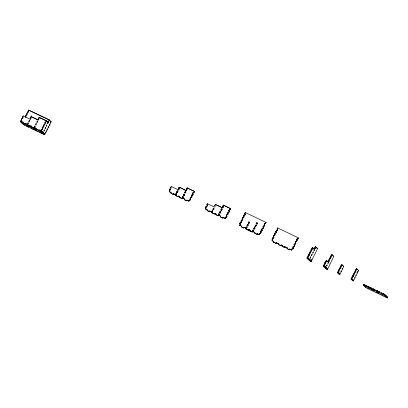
<?xml version="1.0" encoding="UTF-8"?>
<svg xmlns="http://www.w3.org/2000/svg" width="408" height="408" viewBox="0 0 408 408"><rect width="100%" height="100%" fill="white"/><g stroke="black" fill="none" stroke-linecap="round" stroke-linejoin="round"><path stroke-width="0.61" d="M25.107 117.106L28.631 110.068L49.358 119.942L51.189 121.671L44.656 134.716L23.929 124.838L20.4 121.508L23.2 115.918L30.513 119.401L31.136 118.162C29.335 118.274 33.609 111.919 30.034 119.238M28.631 110.068L28.009 111.308L28.621 111.598L27.999 112.843C27.387 111.884 26.178 114.301 27.377 114.082L26.755 115.326C26.143 114.368 24.934 116.785 26.132 116.571L25.714 117.397M49.358 119.942L47.624 123.792L48.246 122.553L46.415 120.824L39.102 117.341L37.985 119.947L31.278 116.749M44.656 134.716L41.126 131.386L46.415 120.824M48.113 122.431L47.507 122.14L48.129 120.896L48.868 121.309L49.49 120.069L28.764 110.191M170.08 189.052L169.458 190.291L169.952 188.929L170.692 189.343L169.952 188.929M171.12 186.981L170.702 187.808L171.197 186.441L178.643 190.052L179.265 188.812L178.526 188.394L179.148 187.155L186.594 190.766L179.148 187.155M171.278 192.698L169.315 191.704L169.937 190.459M170.559 189.22L171.181 187.976L170.575 187.685M169.447 191.826L169.861 191M173.405 194.483L173.584 193.739L173.405 194.483L170.967 193.321L171.146 192.576L169.315 191.704M176.037 193.367L175.542 194.733L176.037 193.367L176.776 193.78L175.843 195.641L178.281 196.804L178.459 196.059L178.281 196.804M176.659 192.122L177.281 190.883L177.888 191.174L177.398 192.535L176.659 192.122L177.398 192.535M176.786 192.244L177.281 190.883M179.265 188.812L178.653 188.522L179.275 187.277M175.843 195.641L176.776 193.78M177.266 192.413L177.888 191.174M178.51 189.929L179.132 188.685M181.937 198.548L182.743 196.559L181.937 198.548L179.5 197.385L179.678 196.641L178.459 196.059M183.365 195.32L183.988 194.075L184.595 194.366L183.972 195.611L183.493 195.442L183.988 194.075M184.61 192.836L185.232 191.592L185.839 191.882C185.385 194.101 184.115 192.923 185.232 191.592M187.099 187.864L186.604 189.23L187.099 187.864L194.545 191.474L193.922 192.719L193.178 192.301L192.556 193.545L193.3 193.958L192.678 195.203C191.372 193.601 190.781 198.242 192.066 194.912M186.818 200.874L186.997 200.129L186.818 200.874L184.375 199.711L184.686 199.089L182.728 198.094L183.35 196.85M186.461 190.638L187.083 189.399M182.861 198.217L183.483 196.977L182.743 196.559M184.105 195.733L184.518 194.907M184.375 199.711L184.559 198.966L182.728 198.094M189.445 199.757L188.955 201.124L189.445 199.757L190.189 200.17L190.811 198.931L190.067 198.512L190.689 197.273C191.995 198.875 192.586 194.228 191.301 197.564M190.811 198.931L190.199 198.64L190.689 197.273M192.688 193.667L193.178 192.301M190.679 198.803L190.189 200.17M192.678 195.203L193.168 193.836L192.556 193.545M194.412 191.352L193.922 192.719M206.137 206.173L205.647 207.539L206.137 206.173C206.999 207.371 208.213 204.954 206.759 204.928L207.381 203.689L214.7 207.172L215.322 205.933L214.71 205.642L215.332 204.398L222.651 207.886L223.4 206.764L222.778 208.009L215.332 204.398M207.504 205.346L206.892 205.056L207.381 203.689M205.637 209.069L206.127 207.708L205.637 209.069L207.463 209.941L207.152 210.564L209.59 211.726L209.773 210.982L209.59 211.726M206.749 206.463L207.371 205.219M207.152 210.564L207.335 209.819L205.505 208.947M212.221 210.61L211.732 211.976L212.221 210.61L212.833 210.9L211.9 212.767L214.47 214.052L214.649 213.308L214.47 214.052M212.843 209.37L213.466 208.126L214.078 208.417C214.45 210.446 212.063 209.131 213.455 209.661M212.976 209.493L213.466 208.126M215.465 204.52L214.71 205.642M212.032 212.889L212.731 211.492M218.127 215.791L218.928 213.807L218.127 215.791L215.689 214.634L215.868 213.889L214.649 213.308M215.689 214.634L215.868 213.889M219.55 212.563L220.172 211.324L220.784 211.614L220.289 212.976L219.55 212.563L220.289 212.976M220.794 210.079L221.416 208.835L222.029 209.126L221.534 210.492L220.794 210.079L221.416 208.835M223.283 205.112L222.794 206.474L223.283 205.112L230.729 208.718L230.107 209.962L229.367 209.549L228.745 210.788L229.485 211.206L228.863 212.446C227.562 210.844 226.965 215.49 228.256 212.155M219.683 212.685L220.172 211.324M219.045 215.465L219.54 214.098L219.045 215.465L220.876 216.337L220.565 216.954L223.003 218.117L223.186 217.372L223.003 218.117M220.162 212.854L220.784 211.614M222.029 209.126L221.534 210.492M220.565 216.954L220.743 216.209L218.917 215.337M225.634 217L225.145 218.367L225.634 217L226.374 217.418L226.996 216.174L226.256 215.761L226.879 214.516C228.179 216.123 228.776 211.477 227.491 214.807M226.996 216.174L226.389 215.883L226.879 214.516M228.878 210.916L229.367 209.549M226.868 216.051L226.374 217.418M228.863 212.446L229.357 211.079L228.745 210.788M230.602 208.595L230.107 209.962M240.281 222.442L239.787 223.808L240.281 222.442C241.138 223.64 242.352 221.223 240.904 221.197L241.526 219.958L242.265 220.371L242.888 219.127L242.148 218.714L242.77 217.474C244.071 219.076 244.667 214.429 243.377 217.765M244.01 214.985L243.52 216.352L244.01 214.985C244.871 216.184 246.085 213.766 244.632 213.746L245.254 212.502L266.113 222.503L265.491 223.747C264.634 222.549 263.42 224.966 264.869 224.986L264.246 226.231L263.507 225.818L262.885 227.057L263.624 227.475L263.002 228.715C261.701 227.113 261.105 231.759 262.395 228.424M241.643 221.615L241.031 221.325L241.526 219.958M242.888 219.127L242.276 218.836L242.77 217.474M245.376 214.159L244.764 213.869L245.254 212.502M239.776 225.338L240.266 223.977L239.776 225.338L241.602 226.21L241.291 226.833L243.734 227.996L243.913 227.251L243.734 227.996M240.888 222.732L241.511 221.488M242.755 219.004L242.265 220.371M244.621 215.276L245.244 214.037M241.291 226.833L241.475 226.088L239.644 225.216M246.361 226.879L245.871 228.245L246.361 226.879L247.105 227.292L246.401 228.689M247.727 226.052L246.983 225.639L247.605 224.395L248.217 224.686L247.727 226.052L248.35 224.808L247.605 224.395M248.227 223.151L248.849 221.911L249.461 222.202L248.839 223.441L248.36 223.278L248.849 221.911M247.115 225.762L247.738 224.517M248.61 230.321L248.788 229.576L248.61 230.321L246.039 229.036L247.105 227.292M248.972 223.569L249.594 222.324L248.982 222.034M252.266 232.06L253.067 230.076L252.266 232.06L249.829 230.903L250.007 230.158L248.788 229.576M249.829 230.903L250.007 230.158M254.311 227.593L253.822 228.954L254.311 227.593L255.056 228.006L254.434 229.245M255.556 225.104L254.934 226.348L255.556 225.104L256.168 225.394L255.678 226.761M256.8 222.62L256.178 223.864L256.8 222.62L257.54 223.033L256.918 224.278M253.19 231.734L253.679 230.367L253.19 231.734L255.015 232.606M254.924 227.883L254.301 229.123L253.689 228.832M256.168 225.394L255.546 226.639L254.934 226.348M257.142 234.386L257.326 233.641L257.142 234.386L254.704 233.223L254.888 232.478L253.057 231.606M259.774 233.269L259.284 234.636L259.774 233.269L260.513 233.687L261.135 232.443L260.396 232.03L261.018 230.785C262.319 232.392 262.915 227.746 261.63 231.076M261.135 232.443L260.528 232.152L261.018 230.785M263.017 227.185L263.507 225.818M264.262 224.696L264.884 223.457M261.008 232.32L260.513 233.687M263.002 228.715L263.497 227.348L262.885 227.057M264.129 224.573L264.741 224.864L264.246 226.231M265.491 223.747L266.113 222.503M272.626 237.859L272.136 239.221L272.626 237.859C273.488 239.052 274.696 236.635 273.248 236.614L273.87 235.37L274.482 235.661L275.104 234.421L274.492 234.131L275.114 232.886L275.726 233.177L276.349 231.933L275.854 233.299M276.359 230.403L275.869 231.769L276.359 230.403L276.971 230.693L277.593 229.449L276.981 229.158L277.603 227.919L298.462 237.92L297.84 239.159C296.978 237.966 295.769 240.383 297.218 240.404L296.596 241.643L295.856 241.23L295.234 242.474L295.973 242.888L295.351 244.132L294.739 243.841L293.99 244.958L294.612 243.719L295.351 244.132M273.987 237.028L273.38 236.737L273.87 235.37M274.61 235.783L275.232 234.544L274.625 234.253L275.114 232.886M277.098 230.816L277.72 229.571L277.114 229.286L277.603 227.919M272.121 240.756L272.615 239.389L272.121 240.756L273.952 241.628L273.64 242.25L276.078 243.408L276.262 242.663L276.078 243.408M273.238 238.15L273.86 236.905M273.64 242.25L273.819 241.505L271.993 240.633M280.954 245.733L281.137 244.989L280.954 245.733L278.516 244.571L278.7 243.826L276.262 242.663M278.516 244.571L278.7 243.826M284.616 247.477L284.794 246.733L284.616 247.477L282.178 246.315L282.356 245.57L281.137 244.989M282.178 246.315L282.356 245.57M289.491 249.803L289.67 249.059L289.491 249.803L287.054 248.64L287.232 247.896L284.794 246.733M287.054 248.64L287.232 247.896M292.123 248.686L291.633 250.053L292.123 248.686L292.862 249.099L293.485 247.86L292.745 247.442L293.367 246.203C294.668 247.804 295.265 243.158 293.974 246.493M293.485 247.86L292.878 247.569L293.367 246.203M295.361 242.597L295.856 241.23M296.606 240.113L297.228 238.869M293.352 247.733L292.862 249.099M295.219 244.01L295.841 242.765L295.234 242.474M296.478 239.991L297.085 240.281L296.596 241.643M297.84 239.159L298.462 237.92M308.55 259.585L308.861 258.968L309.473 259.259L309.162 259.876L308.356 259.401L308.754 258.58L308.494 258.33L308.183 258.952L307.918 258.708L308.229 258.086L307.969 257.836L307.658 258.458L306.918 258.045L307.851 256.183L308.591 256.596L309.213 255.352L308.474 254.939L309.096 253.694L309.835 254.113L310.457 252.868L310.947 251.501L310.34 251.211L309.228 253.822L309.835 254.113M310.34 251.211L311.08 251.624L311.702 250.385L310.962 249.971L311.585 248.727L312.324 249.14L312.946 247.901L312.339 247.61L311.585 248.727M307.051 258.167L307.362 257.545M308.474 254.939L307.851 256.183M310.473 251.333L311.095 250.094M307.658 258.458L308.591 256.596M309.08 255.23L309.703 253.985M311.702 250.385L312.324 249.14M308.703 259.447L307.831 258.907L308.703 259.447L309.014 258.825L309.162 259.876M314.517 249.38L313.905 249.089L314.527 247.845L315.267 248.258L315.889 247.019L315.282 246.728L314.66 247.967L315.267 248.258M309.009 260.018L309.126 259.213L309.733 259.503L309.621 260.309L309.932 259.687L309.32 259.396L309.009 260.018L309.621 260.309M315.139 248.135L314.022 250.747L314.645 249.502L312.946 247.901M310.141 260.804L309.269 260.268L309.58 259.646L310.192 259.937L309.881 260.554L310.141 260.804L310.452 260.182L310.712 260.426L310.401 261.049L310.666 261.298L310.978 260.676L311.238 260.921L311.054 261.666L316.965 249.864L317.46 248.498L315.889 247.019M326.12 267.311L325.513 267.021L325.202 267.643L326.007 268.117L326.12 267.311L325.859 267.067L325.548 267.689L325.4 266.633L325.089 267.255L324.222 266.72L324.62 265.894L324.355 265.649L324.044 266.266L323.304 265.853L324.238 263.991C325.1 265.19 326.308 262.767 324.86 262.747L325.482 261.508L326.221 261.921L326.844 260.676L326.237 260.386L325.615 261.63L326.221 261.921M323.437 265.975L323.748 265.358M324.86 262.747L324.238 263.991M324.044 266.266L324.85 264.282M325.472 263.038L326.094 261.798M324.569 266.761L323.697 266.225L324.569 266.761L324.88 266.138L325.14 266.388L324.743 267.209L325.548 267.689M328.415 262.155L327.803 261.87L328.425 260.625L329.164 261.038L329.786 259.794L329.047 259.381L329.669 258.142L330.409 258.555L331.525 255.944L330.913 255.653L329.669 258.142M329.047 259.381L328.425 260.625M332.275 254.827L331.653 256.071L331.046 255.78L331.668 254.536L333.846 256.306L327.445 269.474L326.701 269.061L327.445 269.474M329.659 259.672L330.281 258.432M326.528 268.612L325.655 268.076L325.966 267.454L326.579 267.745L326.267 268.367L326.528 268.612L326.839 267.99L327.099 268.24L326.788 268.857L327.053 269.107L327.364 268.484L327.624 268.729L327.313 269.351M326.675 266.011C327.828 262.568 326.971 266.99 326.069 265.72M325.921 268.321L326.318 267.495L326.579 267.745M342.185 264.909L341.562 266.154L340.95 265.863L341.572 264.619L343.75 266.388L339.839 274.589L339.446 274.217L339.757 273.6L339.497 273.35L339.186 273.972L338.574 273.681L338.971 272.855L338.711 272.61L338.4 273.233L337.401 272.57L338.334 270.708L339.074 271.121L339.696 269.877L338.956 269.464L339.578 268.224L340.318 268.637L341.43 266.026L340.823 265.736L339.706 268.347L340.318 268.637M338.956 269.464L338.334 270.708M338.4 273.233L338.008 272.86L339.074 271.121M339.563 269.754L340.185 268.515M354.394 272.202L355.133 272.62L355.756 271.376L355.016 270.963L356.388 268.602L358.566 270.371L353.41 281.056L353.017 280.684L353.328 280.067L353.068 279.817L352.757 280.439L352.231 279.944L352.543 279.322L352.283 279.077L351.971 279.699L350.972 279.036L351.905 277.175L352.645 277.588L353.267 276.344L352.527 275.93L353.15 274.691L353.889 275.104L354.511 273.86L355.001 272.493L354.394 272.202L353.277 274.814L353.889 275.104M352.527 275.93L351.905 277.175M354.521 272.33L355.144 271.085M351.971 279.699L351.579 279.327L352.645 277.588M353.134 276.221L353.756 274.982M355.756 271.376L356.245 270.009L355.638 269.719M357 268.892L356.245 270.009M363.819 285.467L364.426 285.758L363.293 284.973L363.605 284.35L364.216 284.641L363.819 285.467L365.405 286.681L364.798 286.39L365.058 286.635L365.864 287.115L366.175 286.493M363.773 285.141L364.084 284.519C372.494 288.481 367.251 287.257 363.293 284.973M365.604 286.008L365.915 285.391M365.731 286.135L366.042 285.513M370.872 288.706L370.612 288.456L370.923 287.839L371.183 288.084L370.872 288.706L369.867 288.043L370.178 287.421L368.353 286.549M370.26 288.415L370.571 287.793L370.178 287.421M371.045 289.155L370.525 288.66L371.657 289.445L371.045 289.155L371.356 288.533M372.917 289.496L373.228 288.874L377.89 291.281L377.497 290.909L377.186 291.531L377.579 291.899L373.05 289.619L373.228 288.874M374.136 290.078L374.447 289.456M374.269 290.2L374.58 289.578M376.706 291.363L377.017 290.741M376.966 291.608L377.278 290.991M384.596 294.474L383.984 294.183L385.116 294.969L384.805 295.591L383.673 294.805L384.285 295.096L384.596 294.474L384.331 294.229L381.766 292.944C381.959 294.642 378.201 292.847 379.323 291.781L377.497 290.909M379.144 292.526L379.323 291.781M384.285 295.096L383.28 294.433L383.591 293.816M383.413 294.561L383.724 293.939M384.02 294.851L384.331 294.229M384.545 295.341L384.856 294.724M385.376 295.214L385.642 295.463L385.33 296.08L385.065 295.836L385.376 295.214L384.509 294.678L385.116 294.969M385.835 295.647L386.095 295.892L385.784 296.514L385.524 296.269L385.835 295.647L385.03 295.173L385.642 295.463M386.294 296.08L386.555 296.325L386.243 296.947L385.983 296.698L386.294 296.08L385.489 295.601L386.095 295.892M386.417 297.396L386.157 297.151L386.769 297.442L387.075 296.82L386.468 296.529L387.6 297.315L387.289 297.932L386.417 297.396L386.815 296.57L385.942 296.035L386.555 296.325M387.029 297.687L387.34 297.065M264.751 223.334L265.363 223.625M297.1 238.746L297.707 239.037M50.449 121.258L51.056 121.548L50.567 122.915M317.46 248.498L315.282 246.728M187.226 187.986L194.545 191.474M223.416 205.234L230.729 208.718M244.142 215.113L244.754 215.404M330.291 256.897L331.031 257.31M357.959 270.081L358.566 270.371M186.476 189.108L187.216 189.521M222.661 206.351L223.4 206.764M243.387 216.23L244.132 216.643M275.737 231.647L276.476 232.06M357.464 271.447L358.076 271.738M31.151 116.627L38.464 120.115L39.086 118.871L38.48 118.58L39.229 117.463L46.548 120.947L45.925 122.191L45.186 121.778L44.564 123.017C46.012 123.043 44.798 125.46 43.942 124.261L43.319 125.506C44.768 125.526 43.554 127.944 42.697 126.745L42.075 127.99C43.523 128.01 42.31 130.427 41.453 129.229L40.52 131.096L41.259 131.509L41.57 130.886L41.83 131.136L41.519 131.753L40.912 131.463L41.779 132.003L42.09 131.381L42.355 131.626L42.044 132.248L41.432 131.957L42.305 132.498L42.616 131.876L42.876 132.121L42.565 132.743L41.958 132.452L42.764 132.926L43.075 132.304L43.335 132.554L43.024 133.176L42.412 132.886L42.611 133.069L43.217 133.36L43.529 132.738L43.794 132.983L43.483 133.605L42.871 133.314L43.131 133.564L43.743 133.855L44.054 133.232L44.314 133.477L44.003 134.099L43.391 133.809L43.656 134.054L44.263 134.344L44.574 133.727L44.839 133.972L44.528 134.594L44.049 134.426M256.178 223.864L256.79 224.155L257.54 223.033M310.962 249.971L311.569 250.262M355.016 270.963L355.623 271.254M242.898 217.597L243.51 217.887M343.75 266.388L341.572 264.619M329.18 259.508L329.786 259.794M356.842 272.692L357.454 272.983M191.933 194.789L192.545 195.08M228.123 212.032L228.735 212.323M262.262 228.302L262.874 228.592M185.359 191.714L185.971 192.005M221.549 208.962L222.156 209.253M255.689 225.231L256.295 225.522M191.311 196.029L192.056 196.442M227.501 213.277L228.24 213.69M261.64 229.546L262.38 229.959M293.99 244.958L294.729 245.371M309.718 252.455L310.457 252.868M340.201 266.98L340.94 267.393M353.772 273.447L354.511 273.86M342.031 268.709L342.638 269M355.598 275.176L356.21 275.466M177.409 191.005L178.021 191.296M184.115 194.198L184.727 194.489M190.822 197.395L191.434 197.686M220.305 211.446L220.912 211.737M227.011 214.639L227.618 214.929M254.444 227.715L255.056 228.006M261.151 230.908L261.757 231.198M293.5 246.325L294.107 246.616M246.983 225.639L247.595 225.93M206.269 206.295L206.881 206.586M240.409 222.564L241.021 222.855M272.758 237.981L273.365 238.272M308.606 255.061L309.213 255.352M324.992 262.869L325.599 263.16M339.084 269.586L339.696 269.877M352.655 276.053L353.267 276.344M340.787 271.192L341.394 271.483M354.353 277.659L354.965 277.95M169.33 190.169L170.07 190.582M205.515 207.417L206.259 207.83M218.928 213.807L219.667 214.22M239.659 223.686L240.399 224.099M253.067 230.076L253.812 230.489M272.003 239.098L272.743 239.511M21.323 121.176L23.149 122.048C22.022 123.114 25.786 124.909 25.587 123.211L27.418 124.083M34.731 127.566L36.562 128.438C35.435 129.509 39.199 131.299 39 129.601L40.831 130.473M173.584 193.739L175.415 194.606M186.997 200.129L188.828 201.001M209.773 210.982L211.599 211.854M223.186 217.372L225.012 218.244M243.913 227.251L245.738 228.123M257.326 233.641L259.151 234.513M289.67 249.059L291.501 249.931M173.716 193.861L175.542 194.733M178.592 196.182L179.811 196.763M187.129 200.251L188.955 201.124M209.901 211.104L211.732 211.976M214.781 213.43L216 214.011M223.314 217.495L225.145 218.367M244.04 227.373L245.871 228.245M248.921 229.699L250.14 230.28M257.453 233.764L259.284 234.636M276.389 242.791L278.827 243.953M281.265 245.111L282.484 245.692M284.927 246.855L287.365 248.018M289.802 249.181L291.633 250.053M311.38 259.514L311.987 259.804M370.923 287.839L373.361 288.997M379.455 291.904L381.766 292.944M370.571 287.793L371.183 288.084M338.365 272.564L338.971 272.855M351.936 279.031L352.543 279.322M377.538 291.236L378.15 291.526M308.667 258.779L309.274 259.07M325.054 266.592L325.666 266.883M339.15 273.309L339.757 273.6M352.721 279.776L353.328 280.067M20.4 121.508L41.126 131.386M170.835 193.198L173.273 194.356M175.71 195.519L178.148 196.681M179.367 197.263L181.81 198.426M184.248 199.589L186.686 200.751M207.024 210.441L209.462 211.604M211.9 212.767L214.338 213.925M215.557 214.506L217.994 215.669M220.432 216.832L222.875 217.994M241.164 226.71L243.601 227.873M246.039 229.036L248.477 230.194M249.696 230.775L252.134 231.938M254.577 233.101L257.014 234.263M273.508 242.123L275.951 243.285M278.389 244.448L280.826 245.611M282.045 246.192L284.483 247.355M286.921 248.518L289.359 249.676M306.918 258.045L307.53 258.335M323.304 265.853L323.916 266.144M337.401 272.57L338.008 272.86M350.972 279.036L351.579 279.327M368.041 287.171L369.867 288.043M377.186 291.531L379.012 292.403M381.455 293.566L383.28 294.433M27.846 125.118L30.284 126.281L30.467 125.537L31.686 126.118L31.503 126.862L33.941 128.02M370.612 288.456L373.05 289.619M20.793 121.88L21.665 122.415L21.053 122.125M307.918 258.708L307.311 258.417L308.183 258.952M352.231 279.944L351.625 279.653L352.757 280.439M21.313 122.369L22.185 122.91L21.578 122.619M324.222 266.72L325.089 267.255M384.805 295.591L384.198 295.3L385.065 295.836M326.492 267.949L327.099 268.24M21.838 122.864L22.644 123.338L22.032 123.048M308.356 259.401L308.963 259.692M324.743 267.209L325.355 267.5M339.446 274.217L338.839 273.926L339.839 274.589M353.017 280.684L352.41 280.393L353.41 281.056M385.33 296.08L384.719 295.795L385.524 296.269M310.626 260.63L311.238 260.921M327.012 268.439L327.624 268.729M387.6 297.315L387.121 297.146M22.297 123.298L23.103 123.772L22.491 123.481M308.815 259.835L309.422 260.125M325.202 267.643L325.808 267.934M385.784 296.514L385.178 296.223L385.983 296.698M365.864 287.115L365.252 286.824L367.302 288.471L387.289 297.932M22.751 123.726L23.623 124.267L23.016 123.976M309.269 260.268L309.881 260.554M325.655 268.076L326.267 268.367M386.243 296.947L385.631 296.657L386.769 297.442M23.276 124.221L24.149 124.761L23.537 124.471M310.401 261.049L309.794 260.758L310.666 261.298M326.788 268.857L326.181 268.566L327.053 269.107M23.797 124.715L24.536 125.129M310.927 261.543L310.315 261.253L311.054 261.666M386.815 296.57L387.075 296.82M356.388 268.602L357.173 269.341M383.153 295.168L380.843 294.127M378.272 292.842L378.012 292.597L379.017 293.255L375.967 291.807M374.615 291.103L371.305 289.4L372.178 289.94M369.74 288.777L367.43 287.737M363.605 284.35L363.865 284.595M364.13 284.845L364.39 285.09M331.668 254.536L333.234 256.015M329.164 261.038L327.92 263.522L328.542 262.283L326.844 260.676M326.237 260.386L327.803 261.87M312.339 247.61L313.905 249.089M339.186 273.972L338.054 273.187L338.574 273.681M309.473 259.259L309.733 259.503M309.932 259.687L310.192 259.937M49.944 124.154L49.322 125.399M45.936 120.656L47.507 122.14M39.102 117.341L40.015 118.203M48.7 126.643L48.078 127.883M47.456 129.127L46.833 130.366M31.89 117.04L32.676 117.779M46.211 131.611L45.589 132.855M40.387 131.825L38.082 130.79M42.218 133.554L39.78 132.391M23.2 115.918L22.578 117.157L23.185 117.448L22.567 118.692C21.956 117.733 20.747 120.151 21.945 119.937L21.14 121.921L20.533 121.63L20.844 121.008L21.104 121.258M35.644 129.627L35.251 129.254L36.251 129.917L33.201 128.464M37.342 131.228L34.904 130.07M31.855 127.76L28.545 126.062L29.544 126.72M33.685 129.489L31.243 128.326M26.974 125.434L24.669 124.399M28.805 127.163L26.367 126.001M28.04 122.839L27.107 124.705L28.106 125.363L27.713 124.996L28.647 123.129L28.04 122.839M29.284 120.355L28.662 121.599L29.269 121.89L29.891 120.646L29.284 120.355M34.746 126.036L33.813 127.898L34.813 128.561L34.42 128.189L35.353 126.327L34.746 126.036M35.991 123.553L35.368 124.792L35.975 125.083L36.598 123.843L35.991 123.553M37.235 121.064L36.613 122.308L37.22 122.599L37.842 121.355L37.235 121.064M44.38 129.882L43.891 131.249L44.38 129.882M45.625 127.398L45.135 128.765L45.625 127.398M46.869 124.914L46.379 126.281L46.869 124.914M310.784 256.836L310.289 258.198L310.784 256.836M312.028 254.347L311.534 255.714L312.028 254.347M313.273 251.864L312.778 253.23L313.273 251.864M28.371 125.613L27.759 125.322L28.892 126.103L28.371 125.613M35.073 128.806L34.466 128.515L35.598 129.3L35.073 128.806M377.839 292.148L377.227 291.858L378.359 292.638L377.839 292.148"/></g></svg>
